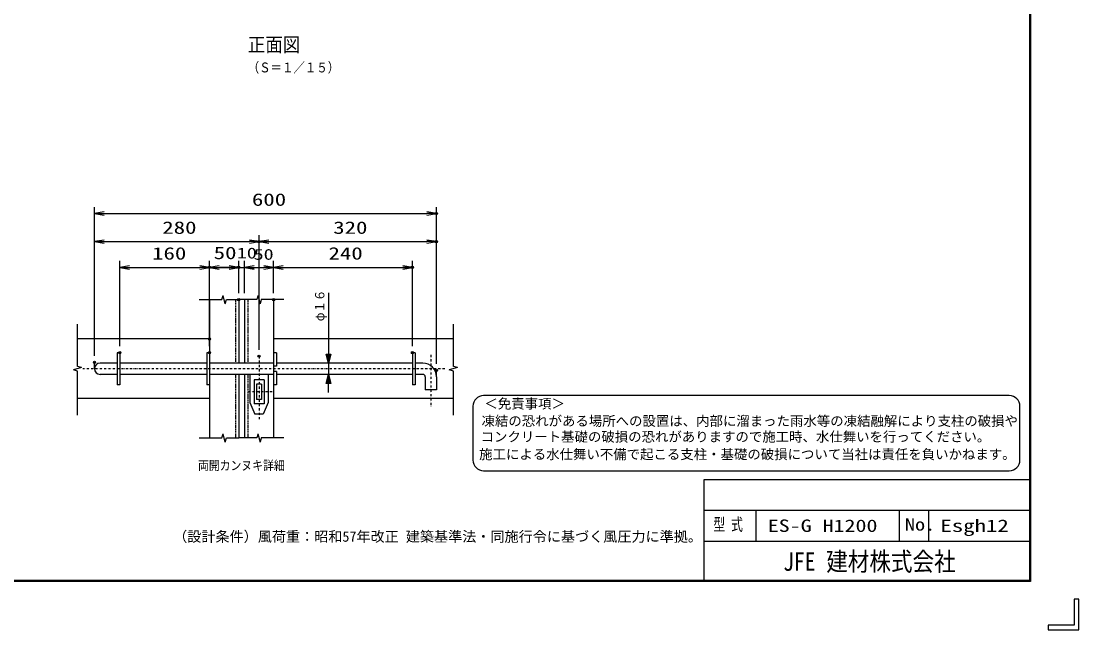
# Model space of a CAD drawing. Units: millimetres, scale not verified. Extents: x -4425 to 4425, y -3150 to 3150.
# Drawn here: x -496 to 4425, y -3150 to -319 of the extents above; entities that cross this region are included whole.
import ezdxf
from ezdxf.enums import TextEntityAlignment as Align

# ---------------------------------------------------------------- set-up
doc = ezdxf.new("R2010")
doc.units = ezdxf.units.MM
doc.header["$LTSCALE"] = 20
doc.header["$PDMODE"] = 32
doc.header["$PDSIZE"] = 10
doc.linetypes.add('USER1', pattern=[1.01, 0.5, -0.25, 0.01, -0.25])
doc.linetypes.add('USER2', pattern=[0.375, 0.25, -0.125])
for name, color, linetype, lineweight in [('0-0_1', 7, 'Continuous', 25), ('0-3_0', 1, 'Continuous', 25), ('0-5_WAKU', 7, 'Continuous', 25), ('0-6_D-TTL-TXT', 2, 'Continuous', 25)]:
    doc.layers.add(name, color=color, linetype=linetype, lineweight=lineweight)
doc.layers.add('0-4_DEFPOINTS', color=7, linetype='Continuous')
doc.styles.add('ＭＳ ゴシック', font='')
doc.styles.get('ＭＳ ゴシック').set_extended_font_data('MS Gothic')

# ---------------------------------------------------------------- blocks, each defined once
blk = doc.blocks.new('DARROWS')
at = {"layer": '0-3_0', "color": 2}
blk.add_line((0, 0), (-19.982, 0), dxfattribs=at)
blk.add_lwpolyline([(-20, -3.333), (0, 0), (-20, 3.333)], dxfattribs=at)

msp = doc.modelspace()

# ---------------------------------------------------------------- linework, layer by layer
at = {"layer": '0-0_1', "color": 4}
for p, q in [((-37.23, -1831.29), (-37.23, -1449.49)), ((380.28, -1584.37), (380.28, -1449.49)), ((380.28, -1584.37), (380.28, -1449.49)), ((678.53, -1464.48), (1324.2, -1464.48)), ((453.25, -1633.65), (442.91, -1595.05)), ((453.25, -1633.65), (458.43, -1614.35)), ((458.43, -1614.35), (515.89, -1614.35)), ((600.38, -1614.35), (515.89, -1614.35)), ((605.55, -1595.04), (600.38, -1614.35)), ((605.55, -1595.04), (615.9, -1633.65)), ((-234.17, -1925.6), (-234.17, -1728.21)), ((1515.05, -1925.6), (1515.05, -1728.21)), ((934.11, -1910.03), (934.11, -1961.86)), ((-214.87, -1930.77), (-253.48, -1941.12)), ((-214.87, -1930.77), (-234.17, -1925.6)), ((1534.35, -1930.77), (1495.75, -1941.12)), ((1534.35, -1930.77), (1515.05, -1925.6)), ((453.26, -2276.85), (442.91, -2238.24)), ((453.26, -2276.85), (458.43, -2257.54)), ((458.43, -2257.54), (515.89, -2257.54)), ((600.38, -2257.54), (515.89, -2257.54)), ((605.55, -2238.24), (600.38, -2257.54)), ((605.55, -2238.24), (615.9, -2276.85))]:
    msp.add_line(p, q, dxfattribs=at)
at = {"layer": '0-0_1'}
for p, q in [((380.28, -1614.35), (380.28, -1584.37)), ((380.28, -1614.35), (380.28, -1584.37)), ((380.28, -1614.35), (380.28, -2257.54)), ((515.89, -1614.35), (515.89, -1910.03)), ((542.92, -1614.35), (542.92, -1910.03)), ((678.53, -1614.35), (678.53, -2257.54)), ((380.28, -1797.25), (-234.17, -1797.25)), ((1515.05, -1797.25), (678.53, -1797.25)), ((-49.81, -1861.26), (-49.81, -2010.63)), ((-37.23, -1861.26), (-49.81, -1861.26)), ((-37.23, -1861.26), (-37.23, -2010.63)), ((380.28, -1861.26), (367.71, -1861.26)), ((367.71, -1861.26), (367.71, -2010.63)), ((691.1, -1861.26), (678.53, -1861.26)), ((691.1, -1861.26), (691.1, -1923.66)), ((1324.2, -1861.26), (1324.2, -2010.63)), ((1336.78, -1861.26), (1324.2, -1861.26)), ((1336.78, -1861.26), (1336.78, -2010.63)), ((-154.94, -1935.94), (-154.94, -1905.97)), ((-154.94, -1935.94), (-154.94, -1905.97)), ((-49.81, -1910.03), (-129.03, -1910.03)), ((367.71, -1910.03), (-37.23, -1910.03)), ((678.53, -1910.03), (380.28, -1910.03)), ((1324.2, -1910.03), (691.1, -1910.03)), ((1372.96, -1910.03), (1336.78, -1910.03)), ((-49.81, -1961.86), (-129.03, -1961.86)), ((367.71, -1961.86), (-37.23, -1961.86)), ((678.53, -1961.86), (380.28, -1961.86)), ((515.89, -1961.86), (515.89, -2257.54)), ((542.92, -1961.86), (542.92, -2257.54)), ((567.98, -1961.86), (567.98, -2093.03)), ((653.48, -1961.86), (653.48, -2093.03)), ((691.1, -1923.66), (678.53, -1923.66)), ((691.1, -1948.23), (678.53, -1948.23)), ((691.1, -1948.23), (691.1, -2010.63)), ((1324.2, -1961.86), (691.1, -1961.86)), ((1372.96, -1961.86), (1336.78, -1961.86)), ((1435.82, -1972.89), (1435.82, -1942.91)), ((1435.82, -1972.89), (1435.82, -1942.91)), ((-37.23, -2010.63), (-49.81, -2010.63)), ((380.28, -2010.63), (367.71, -2010.63)), ((587.16, -1987.93), (587.16, -2099.02)), ((634.29, -1987.93), (587.16, -1987.93)), ((598.98, -2007.42), (598.98, -2079.53)), ((622.47, -2007.42), (598.98, -2007.42)), ((622.47, -2007.42), (622.47, -2079.53)), ((634.29, -1987.93), (634.29, -2099.02)), ((691.1, -2010.63), (678.53, -2010.63)), ((1336.78, -2010.63), (1324.2, -2010.63)), ((1384.03, -1972.89), (1384.03, -2033.49)), ((1435.82, -1972.89), (1435.82, -2033.49)), ((1435.82, -2033.49), (1384.03, -2033.49)), ((380.28, -2074.64), (-234.17, -2074.64)), ((567.98, -2093.03), (591.54, -2146.28)), ((634.29, -2099.02), (587.16, -2099.02)), ((622.47, -2079.53), (598.98, -2079.53)), ((653.48, -2093.03), (629.91, -2146.28)), ((1515.05, -2074.64), (678.53, -2074.64)), ((629.91, -2146.28), (591.54, -2146.28))]:
    msp.add_line(p, q, dxfattribs=at)
at = {"layer": '0-0_1', "linetype": 'USER2'}
for p, q in [((500.65, -1614.35), (500.65, -1910.03)), ((558.16, -1614.35), (558.16, -1910.03)), ((500.65, -1961.86), (500.65, -2257.54)), ((558.16, -1961.86), (558.16, -2257.54))]:
    msp.add_line(p, q, dxfattribs=at)
at = {"layer": '0-0_1', "color": 4, "linetype": 'USER1'}
for p, q in [((610.73, -1877.46), (610.73, -2170.06)), ((1409.92, -1871.68), (1409.92, -2111.44)), ((1474.97, -1935.94), (-208.63, -1935.94)), ((670.95, -2043.48), (561.53, -2043.48))]:
    msp.add_line(p, q, dxfattribs=at)
at = {"layer": '0-0_1', "color": 4}
for points in [[(332.55, -1614.35), (437.74, -1614.35), (442.91, -1595.05)], [(726.26, -1614.35), (621.07, -1614.35), (615.9, -1633.65)], [(934.11, -1582.28), (934.11, -1910.03), (923.62, -1868.07), (944.6, -1868.07), (934.11, -1910.03)], [(939.36, -1868.07), (934.11, -1889.05), (928.87, -1868.07)], [(-234.18, -2151.26), (-234.17, -1946.29), (-253.48, -1941.12)], [(934.11, -2045.78), (934.11, -1961.86), (944.6, -2003.82), (923.62, -2003.82), (934.11, -1961.86)], [(1515.05, -2151.26), (1515.05, -1946.29), (1495.75, -1941.12)], [(928.86, -2003.82), (934.11, -1982.84), (939.36, -2003.82)], [(332.55, -2257.54), (437.74, -2257.54), (442.91, -2238.24)], [(726.26, -2257.54), (621.07, -2257.54), (615.9, -2276.85)]]:
    msp.add_lwpolyline(points, dxfattribs=at)
at = {"layer": '0-0_1'}
for centre, radius, start, end in [((-129.03, -1935.95), 25.91, 90, 270), ((1372.96, -1972.89), 62.85, 0.00042, 90.00038), ((1372.96, -1972.89), 11.06, 0, 90)]:
    msp.add_arc(centre, radius, start, end, dxfattribs=at)
at = {"layer": '0-3_0'}
for p, q in [((-154.94, -1875.97), (-154.94, -1184.2)), ((1435.82, -1912.91), (1435.82, -1184.2)), ((-154.94, -1875.97), (-154.94, -1314.59)), ((610.73, -1847.46), (610.73, -1314.59)), ((610.73, -1847.46), (610.73, -1314.59)), ((1435.82, -1912.91), (1435.82, -1314.59)), ((-37.23, -1831.26), (-37.23, -1434.48)), ((380.28, -1831.26), (380.28, -1434.48)), ((380.28, -1767.25), (380.28, -1434.48)), ((515.89, -1554.35), (515.89, -1434.2)), ((515.89, -1584.35), (515.89, -1434.48)), ((542.92, -1584.35), (542.92, -1434.2)), ((542.92, -1584.35), (542.92, -1434.48)), ((678.53, -1584.35), (678.53, -1434.48)), ((678.53, -1584.35), (678.53, -1434.48)), ((1324.2, -1831.26), (1324.2, -1434.48))]:
    msp.add_line(p, q, dxfattribs=at)
at = {"layer": '0-3_0', "color": 2}
for p, q in [((-109.94, -1214.2), (1390.82, -1214.2)), ((-109.94, -1344.59), (565.73, -1344.59)), ((655.73, -1344.59), (1390.82, -1344.59)), ((7.77, -1464.48), (335.28, -1464.48)), ((425.28, -1464.48), (470.89, -1464.48)), ((470.89, -1464.2), (425.89, -1464.2)), ((515.89, -1464.2), (542.92, -1464.2)), ((587.92, -1464.2), (632.92, -1464.2)), ((587.92, -1464.48), (633.53, -1464.48)), ((723.53, -1464.48), (1279.2, -1464.48))]:
    msp.add_line(p, q, dxfattribs=at)
at = {"layer": '0-4_DEFPOINTS'}
for p in [(1435.82, -1214.2), (610.73, -1344.59), (1435.82, -1344.59), (380.28, -1464.48), (515.89, -1464.48), (1324.2, -1464.48), (515.89, -1614.35), (678.53, -1614.35), (380.28, -1797.25), (-37.23, -1861.26), (380.28, -1861.26), (1324.2, -1861.26), (-154.94, -1905.97), (610.73, -1877.46), (1435.82, -1942.91)]:
    msp.add_point(p, dxfattribs=at)
at = {"layer": '0-5_WAKU'}
for p, q in [((2681.6, -2450.93), (4196.05, -2450.93)), ((2681.6, -2921), (2681.6, -2450.93)), ((2681.6, -2594.18), (4196.05, -2594.18)), ((2923.78, -2737.43), (2923.78, -2594.18)), ((3591.24, -2737.43), (3591.24, -2594.18)), ((3727.32, -2737.43), (3727.32, -2594.18)), ((2681.6, -2737.43), (4196.05, -2737.43)), ((4403.56, -3006.75), (4403.56, -3128.51)), ((4281.8, -3150), (4425.05, -3150))]:
    msp.add_line(p, q, dxfattribs=at)
msp.add_lwpolyline([(-4049.95, 2925), (4200.05, 2925), (4200.05, -2925), (-4049.95, -2925)], close=True, dxfattribs=at)
for points in [[(4198.05, 2923), (4198.05, -2923), (-4047.95, -2923)], [(4196.05, 2921), (4196.05, -2921), (-4045.95, -2921)], [(4425.05, -3150), (4425.05, -3006.75), (4403.56, -3006.75)], [(4403.56, -3128.51), (4281.8, -3128.51), (4281.8, -3150)]]:
    msp.add_lwpolyline(points, dxfattribs=at)
at = {"layer": '0-6_D-TTL-TXT'}
for p, q in [((4101.16, -2060.45), (1655.61, -2060.45)), ((1605.61, -2110.45), (1605.61, -2360.45)), ((4151.16, -2360.45), (4151.16, -2110.45)), ((1655.61, -2410.45), (4101.16, -2410.45))]:
    msp.add_line(p, q, dxfattribs=at)
for centre, start, end in [((1655.61, -2110.45), 90, 180), ((4101.16, -2110.45), 0, 90), ((1655.61, -2360.45), 180, 270), ((4101.16, -2360.45), 270, 0)]:
    msp.add_arc(centre, 50, start, end, dxfattribs=at)

# ---------------------------------------------------------------- block references
at = {"layer": '0-3_0', "xscale": 2.25, "yscale": 2.25, "rotation": 180}
for p in [(-154.94, -1214.2), (-154.94, -1344.59), (610.73, -1344.59), (-37.23, -1464.48), (380.28, -1464.48), (542.92, -1464.2), (542.92, -1464.48), (678.53, -1464.48)]:
    msp.add_blockref('DARROWS', p, dxfattribs=at)
at = {"layer": '0-3_0', "xscale": 2.25, "yscale": 2.25}
for p in [(1435.82, -1214.2), (610.73, -1344.59), (1435.82, -1344.59), (380.28, -1464.48), (515.89, -1464.2), (515.89, -1464.48), (678.53, -1464.48), (1324.2, -1464.48)]:
    msp.add_blockref('DARROWS', p, dxfattribs=at)

# ---------------------------------------------------------------- texts
at = {"layer": '0-0_1', "color": 4, "style": 'ＭＳ ゴシック'}
for s, height, width, p in [('正面図', 66.21, 0.9, (558.74, -481.62)), ('（Ｓ＝１／１５）', 45.88, 0.85, (557.99, -571.38)), ('両開カンヌキ詳細', 43.55, 0.85, (326.33, -2420.28))]:
    msp.add_text(s, height=height, dxfattribs=dict(at, width=width)).set_placement(p, align=Align.BOTTOM_LEFT)
at = {"layer": '0-0_1', "color": 4, "style": 'ＭＳ ゴシック', "width": 0.9}
msp.add_text('φ１６', height=43.26, rotation=90, dxfattribs=at).set_placement((927.44, -1714.76), align=Align.BOTTOM_LEFT)
at = {"layer": '0-3_0', "color": 3, "style": 'ＭＳ ゴシック', "width": 1.35}
for s, height, p in [('600', 57.77, (577.44, -1195.3)), ('280', 57.77, (160.39, -1325.69)), ('320', 57.77, (955.77, -1325.69)), ('160', 57.77, (113.02, -1445.58)), ('50', 57.77, (399.53, -1443.3)), ('10', 50.51, (507.47, -1438.16)), ('240', 57.77, (933.87, -1445.58)), ('50', 50.51, (585.59, -1444.16))]:
    msp.add_text(s, height=height, dxfattribs=at).set_placement(p, align=Align.BOTTOM_LEFT)
at = {"layer": '0-5_WAKU', "style": 'ＭＳ ゴシック'}
for s, height, width, p in [('型 式', 57.73, 0.7, (2724.35, -2706.02)), ('ES-G H1200', 57.73, 1.3, (2977.43, -2711.99)), ('No.', 57.73, 1.2, (3615.59, -2706.02)), ('Esgh12', 57.73, 1.35, (3780.97, -2711.99)), ('JFE 建材株式会社', 86.59, 0.85, (3049.27, -2901.52))]:
    msp.add_text(s, height=height, dxfattribs=dict(at, width=width)).set_placement(p, align=Align.BOTTOM_LEFT)
at = {"layer": '0-6_D-TTL-TXT', "color": 7, "style": 'ＭＳ ゴシック'}
for s, height, p in [('＜免責事項＞ \u3000\u3000', 45.75, (1659.31, -2134.63)), ('凍結の恐れがある場所への設置は、内部に溜まった雨水等の凍結融解により支柱の破損や', 45.75, (1645.79, -2215.13)), ('コンクリート基礎の破損の恐れがありますので施工時、水仕舞いを行ってください。', 45.75, (1641.68, -2288.55)), ('施工による水仕舞い不備で起こる支柱・基礎の破損について当社は責任を負いかねます。 ', 45.75, (1634.69, -2370.04)), ('（設計条件）風荷重：昭和57年改正 建築基準法・同施行令に基づく風圧力に準拠。', 48.11, (211, -2754.6))]:
    msp.add_text(s, height=height, dxfattribs=at).set_placement(p, align=Align.BOTTOM_LEFT)

doc.saveas('drawing.dxf')
